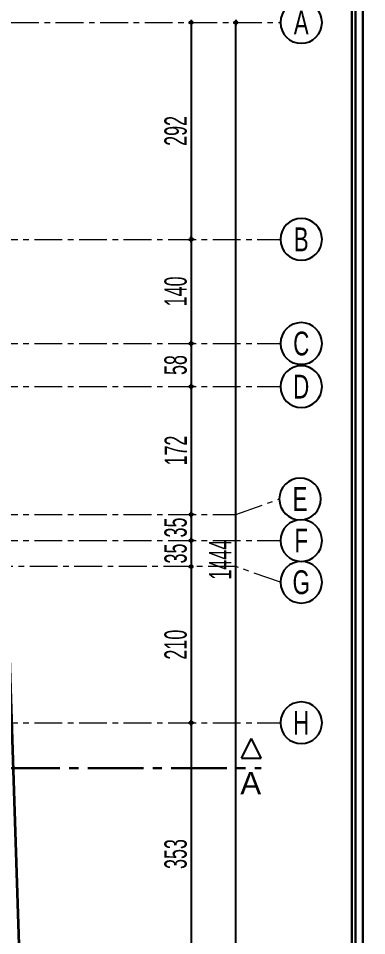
# Model space of a CAD drawing. Extents: x 386248 to 427517, y 4539405 to 4542296.
# Drawn here: x 400461 to 400930, y 4540400 to 4541633 of the extents above; entities that cross this region are included whole.
import ezdxf
from ezdxf.enums import TextEntityAlignment as Align

# ---------------------------------------------------------------- set-up
doc = ezdxf.new("R2010")
doc.units = 0
for name, pattern in [('CENTER', [2, 1.25, -0.25, 0.25, -0.25]), ('CENTER2', [1.125, 0.75, -0.125, 0.125, -0.125]), ('CENTERX2', [4, 2.5, -0.5, 0.5, -0.5])]:
    doc.linetypes.add(name, pattern=pattern)
for name, color, linetype, lineweight in [('AKS', 251, 'CENTERX2', 20), ('AKS YAZISI', 4, 'Continuous', 25), ('ASIK', 3, 'Continuous', 20), ('DIŞ 2', 167, 'Continuous', 25), ('DUVAR', 4, 'Continuous', 35), ('GOR1', 51, 'Continuous', 25), ('OLCU10', 2, 'Continuous', 25), ('YAZILAR', 1, 'Continuous', 30)]:
    doc.layers.add(name, color=color, linetype=linetype, lineweight=lineweight)
doc.layers.add('Standart', color=7, linetype='Continuous')
doc.styles.add('arial_1_18', font='arial.ttf', dxfattribs={"height": 0.2})
doc.styles.add('T', font='ISOt.shx', dxfattribs={"width": 0.6})
doc.styles.add('UNIV', font='', dxfattribs={"width": 0.7})
doc.styles.get('UNIV').set_extended_font_data('Comic Sans MS')
doc.dimstyles.new('DOT2', dxfattribs={"dimtxt": 20, "dimasz": 0.7, "dimexe": 5, "dimexo": 5, "dimgap": 6, "dimtad": 1, "dimdec": 0, "dimdsep": 46, "dimtxsty": 'T', "dimblk1": 'SEL2', "dimblk2": 'SEL2', "dimsah": 1, "dimcen": 0, "dimse1": 1, "dimse2": 1, "dimclrd": 256, "dimclre": 256, "dimclrt": 256, "dimadec": 0, "dimazin": 0, "dimtfac": 1, "dimtdec": 0, "dimtix": 1, "dimtmove": 2, "dimatfit": 3, "dimldrblk": 'SEL2', "dimfxl": 1, "dimtolj": 1, "dimtzin": 0, "dimarcsym": 0})

# ---------------------------------------------------------------- blocks, each defined once
blk = doc.blocks.new('AKS-NO')
blk.add_circle((0, 0), 35)
at = {"color": 7, "style": 'UNIV', "width": 0.7}
blk.add_attdef('AKS-NO', text='', height=40, dxfattribs=at).set_placement((0, 0), align=Align.MIDDLE)
blk = doc.blocks.new('SEL2')
at = {"layer": 'OLCU10'}
for p, q in [((5.25, 0), (-5.25, 0)), ((0, 5.25), (0, -3.95))]:
    blk.add_line(p, q, dxfattribs=at)
blk.add_circle((0, 0), 2.75, dxfattribs=at)
blk = doc.blocks.new('*D2723')
at = {"layer": 'Defpoints', "color": 0}
for p in [(400754, 4541627.4), (400754, 4541627.4), (400814, 4540182.9)]:
    blk.add_point(p, dxfattribs=at)
at = {"layer": 'DIŞ 2', "lineweight": -2}
blk.add_line((400754, 4540183.6), (400754, 4541626.7), dxfattribs=at)
at = {"layer": 'DIŞ 2', "linetype": 'ByBlock', "lineweight": -2, "xscale": 0.7, "yscale": 0.7, "zscale": 0.7}
for p, rotation in [((400754, 4541627.4), 90), ((400754, 4540182.9), 270)]:
    blk.add_blockref('SEL2', p, dxfattribs=dict(at, rotation=rotation))
at = {"layer": 'DIŞ 2', "insert": (400733, 4540905.1), "char_height": 30, "attachment_point": 5, "rotation": 90, "style": 'T'}
blk.add_mtext('\\A1;1444', dxfattribs=at)
blk = doc.blocks.new('*D2724')
at = {"layer": 'ASIK', "lineweight": -2}
blk.add_line((400694, 4541626.7), (400694, 4541336.5), dxfattribs=at)
at = {"layer": 'Defpoints', "color": 0}
for p in [(400714, 4541627.4), (400694, 4541335.8), (400714, 4541335.8)]:
    blk.add_point(p, dxfattribs=at)
at = {"layer": 'ASIK', "linetype": 'ByBlock', "lineweight": -2, "xscale": 0.7, "yscale": 0.7, "zscale": 0.7}
for p, rotation in [((400694, 4541627.4), 90), ((400694, 4541335.8), 270)]:
    blk.add_blockref('SEL2', p, dxfattribs=dict(at, rotation=rotation))
at = {"layer": 'ASIK', "insert": (400673, 4541481.6), "char_height": 30, "attachment_point": 5, "rotation": 90, "style": 'T'}
blk.add_mtext('\\A1;292', dxfattribs=at)
blk = doc.blocks.new('*D2725')
at = {"layer": 'ASIK', "lineweight": -2}
blk.add_line((400694, 4541335.1), (400694, 4541196.5), dxfattribs=at)
at = {"layer": 'Defpoints', "color": 0}
for p in [(400714, 4541335.8), (400694, 4541195.8), (400714, 4541195.8)]:
    blk.add_point(p, dxfattribs=at)
at = {"layer": 'ASIK', "linetype": 'ByBlock', "lineweight": -2, "xscale": 0.7, "yscale": 0.7, "zscale": 0.7}
for p, rotation in [((400694, 4541335.8), 90), ((400694, 4541195.8), 270)]:
    blk.add_blockref('SEL2', p, dxfattribs=dict(at, rotation=rotation))
at = {"layer": 'ASIK', "insert": (400673, 4541265.8), "char_height": 30, "attachment_point": 5, "rotation": 90, "style": 'T'}
blk.add_mtext('\\A1;140', dxfattribs=at)
blk = doc.blocks.new('*D2726')
at = {"layer": 'ASIK', "lineweight": -2}
blk.add_line((400694, 4541195.1), (400694, 4541138.5), dxfattribs=at)
at = {"layer": 'Defpoints', "color": 0}
for p in [(400714, 4541195.8), (400694, 4541137.8), (400714, 4541137.8)]:
    blk.add_point(p, dxfattribs=at)
at = {"layer": 'ASIK', "linetype": 'ByBlock', "lineweight": -2, "xscale": 0.7, "yscale": 0.7, "zscale": 0.7}
for p, rotation in [((400694, 4541195.8), 90), ((400694, 4541137.8), 270)]:
    blk.add_blockref('SEL2', p, dxfattribs=dict(at, rotation=rotation))
at = {"layer": 'ASIK', "insert": (400673, 4541166.8), "char_height": 30, "attachment_point": 5, "rotation": 90, "style": 'T'}
blk.add_mtext('\\A1;58', dxfattribs=at)
blk = doc.blocks.new('*D2727')
at = {"layer": 'ASIK', "lineweight": -2}
blk.add_line((400694, 4541137.1), (400694, 4540966.5), dxfattribs=at)
at = {"layer": 'Defpoints', "color": 0}
for p in [(400714, 4541137.8), (400654, 4540965.8), (400694, 4540965.8)]:
    blk.add_point(p, dxfattribs=at)
at = {"layer": 'ASIK', "linetype": 'ByBlock', "lineweight": -2, "xscale": 0.7, "yscale": 0.7, "zscale": 0.7}
for p, rotation in [((400694, 4541137.8), 90), ((400694, 4540965.8), 270)]:
    blk.add_blockref('SEL2', p, dxfattribs=dict(at, rotation=rotation))
at = {"layer": 'ASIK', "insert": (400673, 4541051.8), "char_height": 30, "attachment_point": 5, "rotation": 90, "style": 'T'}
blk.add_mtext('\\A1;172', dxfattribs=at)
blk = doc.blocks.new('*D2728')
at = {"layer": 'ASIK', "lineweight": -2}
for p, q in [((400694, 4540966.5), (400694, 4540967.2)), ((400694, 4540965.8), (400694, 4540930.8)), ((400694, 4540930.1), (400694, 4540929.4))]:
    blk.add_line(p, q, dxfattribs=at)
at = {"layer": 'Defpoints', "color": 0}
for p in [(400654, 4540965.8), (400654, 4540930.8), (400694, 4540930.8)]:
    blk.add_point(p, dxfattribs=at)
at = {"layer": 'ASIK', "linetype": 'ByBlock', "lineweight": -2, "xscale": 0.7, "yscale": 0.7, "zscale": 0.7}
for p, rotation in [((400694, 4540965.8), 270), ((400694, 4540930.8), 90)]:
    blk.add_blockref('SEL2', p, dxfattribs=dict(at, rotation=rotation))
at = {"layer": 'ASIK', "insert": (400673, 4540948.3), "char_height": 30, "attachment_point": 5, "rotation": 90, "style": 'T'}
blk.add_mtext('\\A1;35', dxfattribs=at)
blk = doc.blocks.new('*D2729')
at = {"layer": 'ASIK', "lineweight": -2}
for p, q in [((400694, 4540931.5), (400694, 4540932.2)), ((400694, 4540930.8), (400694, 4540895.8)), ((400694, 4540895.1), (400694, 4540894.4))]:
    blk.add_line(p, q, dxfattribs=at)
at = {"layer": 'Defpoints', "color": 0}
for p in [(400654, 4540930.8), (400670, 4540895.8), (400694, 4540895.8)]:
    blk.add_point(p, dxfattribs=at)
at = {"layer": 'ASIK', "linetype": 'ByBlock', "lineweight": -2, "xscale": 0.7, "yscale": 0.7, "zscale": 0.7}
for p, rotation in [((400694, 4540930.8), 270), ((400694, 4540895.8), 90)]:
    blk.add_blockref('SEL2', p, dxfattribs=dict(at, rotation=rotation))
at = {"layer": 'ASIK', "insert": (400673, 4540913.3), "char_height": 30, "attachment_point": 5, "rotation": 90, "style": 'T'}
blk.add_mtext('\\A1;35', dxfattribs=at)
blk = doc.blocks.new('*D2730')
at = {"layer": 'ASIK', "lineweight": -2}
blk.add_line((400694, 4540895.1), (400694, 4540686.5), dxfattribs=at)
at = {"layer": 'Defpoints', "color": 0}
for p in [(400670, 4540895.8), (400670, 4540685.8), (400694, 4540685.8)]:
    blk.add_point(p, dxfattribs=at)
at = {"layer": 'ASIK', "linetype": 'ByBlock', "lineweight": -2, "xscale": 0.7, "yscale": 0.7, "zscale": 0.7}
for p, rotation in [((400694, 4540895.8), 90), ((400694, 4540685.8), 270)]:
    blk.add_blockref('SEL2', p, dxfattribs=dict(at, rotation=rotation))
at = {"layer": 'ASIK', "insert": (400673, 4540790.8), "char_height": 30, "attachment_point": 5, "rotation": 90, "style": 'T'}
blk.add_mtext('\\A1;210', dxfattribs=at)
blk = doc.blocks.new('*D2731')
at = {"layer": 'ASIK', "lineweight": -2}
blk.add_line((400694, 4540685.1), (400694, 4540333.6), dxfattribs=at)
at = {"layer": 'Defpoints', "color": 0}
for p in [(400670, 4540685.8), (400670, 4540332.9), (400694, 4540332.9)]:
    blk.add_point(p, dxfattribs=at)
at = {"layer": 'ASIK', "linetype": 'ByBlock', "lineweight": -2, "xscale": 0.7, "yscale": 0.7, "zscale": 0.7}
for p, rotation in [((400694, 4540685.8), 90), ((400694, 4540332.9), 270)]:
    blk.add_blockref('SEL2', p, dxfattribs=dict(at, rotation=rotation))
at = {"layer": 'ASIK', "insert": (400673, 4540509.3), "char_height": 30, "attachment_point": 5, "rotation": 90, "style": 'T'}
blk.add_mtext('\\A1;353', dxfattribs=at)
blk = doc.blocks.new('G$C5DD4B624')
at = {"layer": 'Standart', "color": 2, "linetype": 'Continuous', "lineweight": -3, "ltscale": 100}
for points in [[(1993, 871.7), (2006.3, 898.4)], [(2019.6, 871.7), (2006.3, 898.4)], [(1993, 871.7), (2019.6, 871.7)]]:
    blk.add_lwpolyline(points, dxfattribs=at)
at = {"layer": 'Standart', "color": 2, "linetype": 'CENTER2', "lineweight": 30, "ltscale": 100}
blk.add_lwpolyline([(-239.1, 858.4), (2019.6, 858.4)], dxfattribs=at)
at = {"layer": 'Standart', "color": 51, "linetype": 'Continuous', "lineweight": -3, "ltscale": 100, "style": 'arial_1_18'}
blk.add_text('A', height=30, dxfattribs=at).set_placement((1991.4, 823.4))

msp = doc.modelspace()

# ---------------------------------------------------------------- linework, layer by layer
at = {"layer": 'AKS', "linetype": 'CENTER', "ltscale": 30}
for p, q in [((398502.858, 4541335.762), (400813.987, 4541335.762)), ((398502.858, 4541195.762), (400813.987, 4541195.762)), ((398502.858, 4541137.762), (400813.987, 4541137.762)), ((398502.858, 4540930.762), (400813.987, 4540930.762)), ((398502.858, 4540685.762), (400813.987, 4540685.762))]:
    msp.add_line(p, q, dxfattribs=at)
for points in [[(400271.363, 4541627.375), (400813.987, 4541627.375)], [(398501.311, 4540986.72), (398562.858, 4540965.762), (400753.987, 4540965.762), (400812.44, 4540986.72)], [(400813.987, 4540874.762), (400753.987, 4540895.762), (398562.858, 4540895.762), (398502.858, 4540874.762)]]:
    msp.add_lwpolyline(points, dxfattribs=at)
at = {"layer": 'DUVAR'}
msp.add_lwpolyline([(398855.676, 4540201.066), (400469.071, 4540180.934), (400421.445, 4541627.375), (398852.857, 4541627.375)], close=True, dxfattribs=at)
at = {"layer": 'YAZILAR', "color": 133, "ltscale": 5}
for points in [[(398385.858, 4542295.7), (400925.067, 4542295.7), (400925.067, 4539405.231), (398385.858, 4539405.231)], [(400925.067, 4542295.7), (403464.276, 4542295.7), (403464.276, 4539405.231), (400925.067, 4539405.231)], [(398395.858, 4542285.7), (400915.067, 4542285.7), (400915.067, 4539415.231), (398395.858, 4539415.231)], [(398400.858, 4542280.7), (400910.067, 4542280.7), (400910.067, 4539420.231), (398400.858, 4539420.231)]]:
    msp.add_lwpolyline(points, close=True, dxfattribs=at)

# ---------------------------------------------------------------- block references
at = {"layer": 'AKS YAZISI'}
ref = msp.add_blockref('AKS-NO', (400841.987, 4541627.375), dxfattribs=dict(at, xscale=-0.8000000000029103, yscale=0.8000000000029103, zscale=0.8, rotation=180.0000000005319))
ref.add_attrib('AKS-NO', 'A', dxfattribs={"layer": '0', "color": 7, "height": 32, "style": 'UNIV', "width": 0.7}).set_placement((400841.987, 4541627.375), align=Align.MIDDLE)
ref = msp.add_blockref('AKS-NO', (400841.987, 4541335.762), dxfattribs=dict(at, xscale=-0.8000000000029103, yscale=0.8000000000029103, zscale=0.8, rotation=180.0000000005319))
ref.add_attrib('AKS-NO', 'B', dxfattribs={"layer": '0', "color": 7, "height": 32, "style": 'UNIV', "width": 0.7}).set_placement((400841.987, 4541335.762), align=Align.MIDDLE)
ref = msp.add_blockref('AKS-NO', (400841.987, 4541195.762), dxfattribs=dict(at, xscale=-0.8000000000029103, yscale=0.8000000000029103, zscale=0.8, rotation=180.0000000005319))
ref.add_attrib('AKS-NO', 'C', dxfattribs={"layer": '0', "color": 7, "height": 32, "style": 'UNIV', "width": 0.7}).set_placement((400841.987, 4541195.762), align=Align.MIDDLE)
ref = msp.add_blockref('AKS-NO', (400841.987, 4541137.762), dxfattribs=dict(at, xscale=-0.8000000000029103, yscale=0.8000000000029103, zscale=0.8, rotation=180.0000000005319))
ref.add_attrib('AKS-NO', 'D', dxfattribs={"layer": '0', "color": 7, "height": 32, "style": 'UNIV', "width": 0.7}).set_placement((400841.987, 4541137.762), align=Align.MIDDLE)
ref = msp.add_blockref('AKS-NO', (400840.44, 4540986.72), dxfattribs=dict(at, xscale=-0.8000000000029103, yscale=0.8000000000029103, zscale=0.8, rotation=180.0000000005319))
ref.add_attrib('AKS-NO', 'E', dxfattribs={"layer": '0', "color": 7, "height": 32, "style": 'UNIV', "width": 0.7}).set_placement((400840.44, 4540986.72), align=Align.MIDDLE)
ref = msp.add_blockref('AKS-NO', (400841.987, 4540930.762), dxfattribs=dict(at, xscale=-0.8000000000029103, yscale=0.8000000000029103, zscale=0.8, rotation=180.0000000005319))
ref.add_attrib('AKS-NO', 'F', dxfattribs={"layer": '0', "color": 7, "height": 32, "style": 'UNIV', "width": 0.7}).set_placement((400841.987, 4540930.762), align=Align.MIDDLE)
ref = msp.add_blockref('AKS-NO', (400841.987, 4540874.762), dxfattribs=dict(at, xscale=-0.8000000000029103, yscale=0.8000000000029103, zscale=0.8, rotation=180.0000000005319))
ref.add_attrib('AKS-NO', 'G', dxfattribs={"layer": '0', "color": 7, "height": 32, "style": 'UNIV', "width": 0.7}).set_placement((400841.987, 4540874.762), align=Align.MIDDLE)
ref = msp.add_blockref('AKS-NO', (400841.987, 4540685.762), dxfattribs=dict(at, xscale=-0.8000000000029103, yscale=0.8000000000029103, zscale=0.8, rotation=180.0000000005319))
ref.add_attrib('AKS-NO', 'H', dxfattribs={"layer": '0', "color": 7, "height": 32, "style": 'UNIV', "width": 0.7}).set_placement((400841.987, 4540685.762), align=Align.MIDDLE)
at = {"layer": 'GOR1'}
msp.add_blockref('G$C5DD4B624', (398768.603, 4539766.311), dxfattribs=at)

# ---------------------------------------------------------------- dimensions: what is measured, and where the dimension line sits
at = {"layer": 'ASIK'}
for base, p1, p2, picture, middle in [((400693.987, 4541335.762), (400713.987, 4541627.375), (400713.987, 4541335.762), '*D2724', (400672.987, 4541481.569)), ((400693.987, 4541195.762), (400713.987, 4541335.762), (400713.987, 4541195.762), '*D2725', (400672.987, 4541265.762)), ((400693.987, 4541137.762), (400713.987, 4541195.762), (400713.987, 4541137.762), '*D2726', (400672.987, 4541166.762)), ((400693.987, 4540965.762), (400713.987, 4541137.762), (400653.987, 4540965.762), '*D2727', (400672.987, 4541051.762)), ((400693.987, 4540930.762), (400653.987, 4540965.762), (400653.987, 4540930.762), '*D2728', (400672.987, 4540948.262)), ((400693.987, 4540895.762), (400653.987, 4540930.762), (400669.96, 4540895.762), '*D2729', (400672.987, 4540913.262)), ((400693.987, 4540685.762), (400669.96, 4540895.762), (400669.96, 4540685.762), '*D2730', (400672.987, 4540790.762)), ((400693.987, 4540332.881), (400669.96, 4540685.762), (400669.96, 4540332.881), '*D2731', (400672.987, 4540509.322))]:
    dim = msp.add_linear_dim(base=base, p1=p1, p2=p2, angle=90, dimstyle='DOT2', override={"dimtxt": 30, "dimtxsty": 'T', "dimldrblk": 'SEL2'}, dxfattribs=at)
    dim.commit()
    dim.dimension.update_dxf_attribs({"geometry": picture, "text_midpoint": middle})
at = {"layer": 'DIŞ 2'}
dim = msp.add_linear_dim(base=(400753.987, 4541627.375), p1=(400813.987, 4540182.881), p2=(400753.987, 4541627.375), angle=90, dimstyle='DOT2', override={"dimtxt": 30, "dimtxsty": 'T', "dimldrblk": 'SEL2'}, dxfattribs=at)
dim.commit()
dim.dimension.update_dxf_attribs({"geometry": '*D2723', "text_midpoint": (400732.987, 4540905.128)})

doc.saveas('drawing.dxf')
